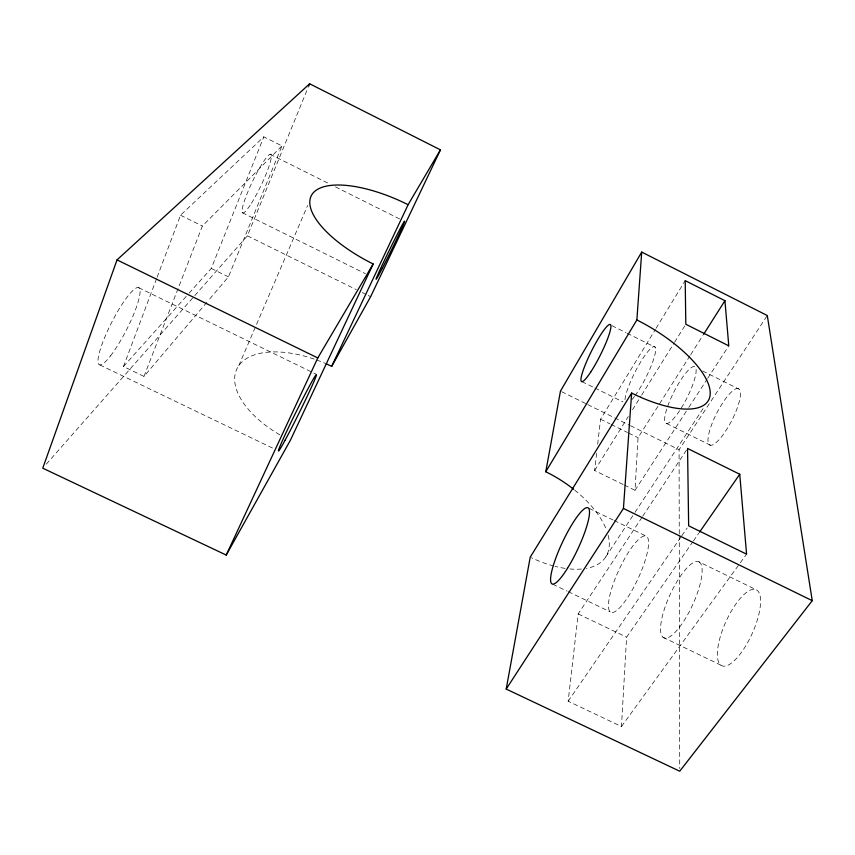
<?xml version="1.0" encoding="UTF-8"?>
<svg xmlns="http://www.w3.org/2000/svg" width="855" height="855" viewBox="0 0 855 855"><rect width="100%" height="100%" fill="white"/><g stroke="black" fill="none" stroke-linecap="round" stroke-linejoin="round"><path stroke-width="0.64" stroke-dasharray="4.28 3.21" d="M642.041 517.307L578.183 613.922L568.158 701.218L621.467 726.515L626.597 637.167L692.668 542.038M624.342 485.063L635.03 490.3L638.044 437.707L690.038 355.733M623.145 484.486L594.642 470.517L596.608 453.417M597.666 444.205L600.541 419.207L655.358 329.485M206.899 302.264L143.982 376.414L123.462 366.517L156.657 278.474M157.128 277.234L180.501 215.236L263.821 136.821L281.947 145.884L228.445 276.86L207.765 301.249M143.982 376.414L202.379 226.019L281.947 145.884M189.083 293.201L211.26 268.427L263.821 136.821M46.277 464.18L247.405 235.83L308.131 87.499M238.791 365.651L307.64 205.478M656.052 328.341L685.197 280.643M594.642 470.517L628.307 416.513M632.508 409.759L640.929 396.26M641.624 395.138L673.89 343.379M674.584 342.257L685.806 324.248M690.744 354.611L702.853 335.513M635.03 490.3L688.083 408.54M688.809 407.418L706.978 379.428M707.705 378.305L728.781 345.826M605.768 556.904L634.271 513.449M635.009 512.337L703.718 407.589M679.255 533.744L679.084 449.698L767.288 315.527M642.778 516.196L687.559 448.458M568.158 701.218L681.114 536.78M681.873 535.679L687.142 528.005M693.426 540.948L698.738 533.296M621.467 726.515L739.532 563.851M740.312 562.772L746.575 554.158M123.462 366.517L188.196 294.195M99.896 364.946L273.824 448.693M552.779 584.232L567.132 591.136M568.319 591.713L610.171 611.859M663.053 637.317L720.818 665.126M578.183 613.922L626.597 637.167M138.724 287.718L316.478 374.351M589.223 508.372L613.003 519.968M614.189 520.545L646.305 536.192A41.981 10.506 -65.1 0 1 627.741 597.378A41.981 10.506 -65.1 0 1 611.528 589.106A41.981 10.506 -65.1 0 1 646.305 536.192M698.909 561.831A41.842 12.387 -65.3 0 1 682.108 623.626A41.842 12.387 -65.3 0 1 662.956 613.933A41.842 12.387 -65.3 0 1 698.909 561.831L756.376 589.832A41.692 14.417 -65.7 0 1 741.477 652.301A41.692 14.417 -65.7 0 1 719.151 641.058A41.692 14.417 -65.7 0 1 756.376 589.832M211.26 268.427L228.445 276.86M247.405 235.83L356.279 289.599M362.253 292.56L367.041 294.922M368.238 295.509L370.632 296.696M561.649 391.697L586.551 403.998M587.738 404.586L629.259 425.095M630.445 425.683L679.084 449.698M600.541 419.207L609.914 423.834M611.09 424.411L627.495 432.502M628.671 433.079L638.044 437.707M180.501 215.236L202.379 226.019M242.307 212.713L365.406 273.675M582.009 381.629L593.701 387.422M594.866 387.999L622.921 401.882M666.569 423.492L710.484 445.241M270.159 154.263L329.538 183.921M335.481 186.892L399.616 218.933M611.923 325.648L625.978 332.67M627.153 333.258L655.272 347.301M702.65 370.974L739.532 389.399A31.656 8.358 -62.8 0 1 721.428 436.916A31.656 8.358 -62.8 0 1 711.788 424.251A31.656 8.358 -62.8 0 1 739.532 389.399M679.255 535.08L679.725 768.538M279.831 434.81A81.385 42.301 24.7 0 1 236.824 369.007A81.385 42.301 24.7 0 1 315.474 359.549M316.639 359.966A81.385 42.301 24.7 0 1 324.836 363.225M608.151 535.305A80.317 41.211 31.8 0 1 586.327 568.415M581.453 569.056A80.317 41.211 31.8 0 1 569.986 568.97M565.08 568.383A80.317 41.211 31.8 0 1 555.077 566.363M553.794 566.031A80.317 41.211 31.8 0 1 531.436 557.77M574.688 490.107A80.317 41.211 31.8 0 1 606.729 530.699M679.575 410.721A31.742 7.161 -63 0 1 666.932 408.476A31.742 7.161 -63 0 1 694.036 366.581A31.742 7.161 -63 0 1 680.869 408.711M624.984 399.68A31.827 6.06 -63.1 0 1 642.789 358.598A31.827 6.06 -63.1 0 1 655.219 353.361A31.827 6.06 -63.1 0 1 635.286 395.341M634.528 396.378A31.827 6.06 -63.1 0 1 631.642 399.905M251.423 203.255A32.565 4.724 -64.4 0 0 271.249 154.83A32.565 4.724 -64.4 0 0 247.448 192.835A32.565 4.724 -64.4 0 0 251.423 203.255M110.466 355.937A43.284 8.293 -62.9 0 0 139.996 289.909A43.284 8.293 -62.9 0 0 106.629 332.926A43.284 8.293 -62.9 0 0 110.466 355.937"/><path stroke-width="1.28" d="M506.203 689.066L623.434 508.447L631.653 393.054A86.579 33.356 30.8 0 0 710.184 394.337A86.579 33.356 30.8 0 0 636.868 319.952L641.71 252.086L767.288 315.527L812.25 600.659L679.725 771.21L506.203 689.066L530.218 557.182L631.653 393.054M573.673 489.295A80.317 41.211 31.8 0 0 545.779 471.757L560.463 391.109L641.71 252.086M117.039 259.888L42.75 468.187L226.222 555.066L290.326 440.378L373.165 263.981A87.819 34.307 25.8 0 1 311.68 194.993A87.819 34.307 25.8 0 1 408.102 204.708L440.432 149.86L309.649 83.79L117.039 259.888L317.782 357.946L373.165 263.981M308.644 86.259L309.649 83.79M226.222 555.066L317.782 357.946M326.001 363.728A81.385 42.301 24.7 0 1 331.687 366.368L408.102 204.708M440.432 149.86L370.632 296.696L331.687 366.368M545.779 471.757L636.868 319.952M703.569 334.391L724.933 300.704L685.197 280.643L685.806 324.248L728.781 345.826L724.933 300.704M699.497 532.205L739.746 474.247L687.559 448.458L688.649 525.814L746.575 554.158L739.746 474.247M623.434 508.447L812.25 600.659M382.345 268.181A32.298 0.908 -63.9 0 0 404.565 221.434A32.298 0.908 -63.9 0 0 384.237 260.764A32.298 0.908 -63.9 0 0 382.345 268.181M285.121 440.165A42.793 1.592 -63.6 0 0 316.222 375.783A42.793 1.592 -63.6 0 0 291.085 422.156A42.793 1.592 -63.6 0 0 285.121 440.165M567.506 568.286A42.13 8.411 -64.8 0 0 588.026 507.795A42.13 8.411 -64.8 0 0 554.564 561.607A42.13 8.411 -64.8 0 0 567.506 568.286M590.687 372.064A31.913 4.841 -63.3 0 0 610.748 325.06A31.913 4.841 -63.3 0 0 586.423 362.018A31.913 4.841 -63.3 0 0 590.687 372.064"/></g></svg>
